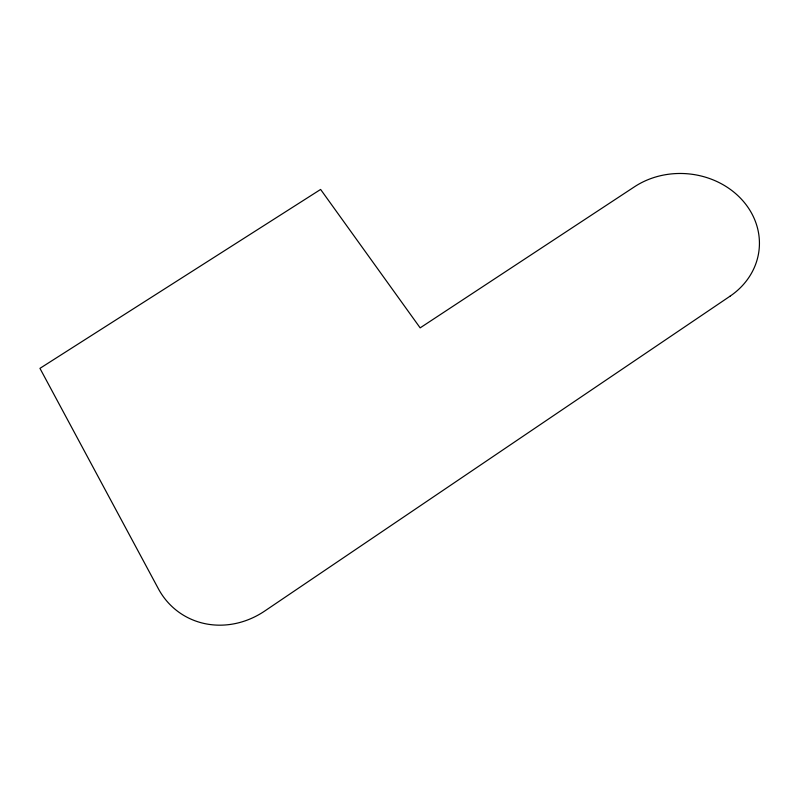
<?xml version="1.0" encoding="UTF-8"?>
<svg xmlns="http://www.w3.org/2000/svg" width="799" height="799" viewBox="0 0 799 799"><rect width="100%" height="100%" fill="white"/><g stroke="black" fill="none" stroke-linecap="round" stroke-linejoin="round"><path stroke-width="1.2" d="M729.976 296.249L264.759 611.005A81.828 74.537 -54.6 0 1 158.382 588.763L39.95 368.359L320.619 189.443L420.154 327.87L634.546 186.746A77.633 68.215 4.9 0 1 743.02 200.948A77.633 68.215 4.9 0 1 729.976 296.249"/></g></svg>
